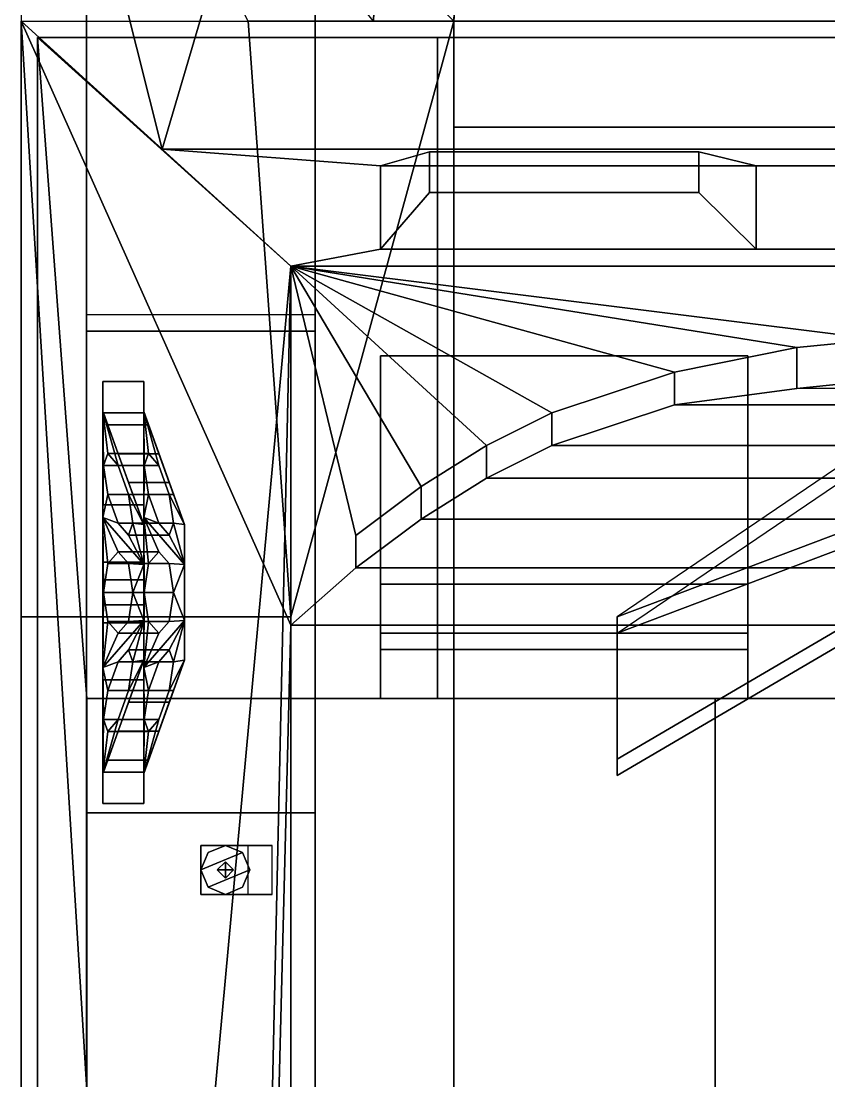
# Model space of a CAD drawing. Header units: millimetres. Extents: x -1.05 to 1.05, y -2.98 to 5.82.
# Drawn here: x -1.05 to -0.061, y -0.358 to 0.94 of the extents above; entities that cross this region are included whole.
import ezdxf

# ---------------------------------------------------------------- set-up
doc = ezdxf.new("R2010")
doc.units = ezdxf.units.MM
for name, color, linetype in [('internals', 5, 'Continuous'), ('tracks', 3, 'Continuous'), ('turret', 2, 'Continuous'), ('wheels', 2, 'Continuous')]:
    doc.layers.add(name, color=color, linetype=linetype)

msp = doc.modelspace()

# ---------------------------------------------------------------- linework, layer by layer
for points in [[(-0.55, 2.759, 0.94), (-0.44, 2.91, 0.61), (-0.52, 0.94, 0.61), (-0.6184, 0.94, 0.94)], [(-0.44, 2.91, 0.61), (-0.39, 2.82, 0.48), (-0.52, 0.94, 0.48), (-0.52, 0.94, 0.61)], [(0.39, 2.82, 0.48), (0.52, 0.94, 0.48), (-0.52, 0.94, 0.48), (-0.39, 2.82, 0.48)], [(-1.05, 1.47, 1.01), (-0.55, 2.759, 0.94), (-0.6184, 0.94, 0.94), (-1.05, 1.47, 1.01)], [(-0.33, 2.64, 1.2), (-0.33, 2.64, 1.2), (-1.05, 1.47, 1.01), (-0.8775, 0.7832, 1.45)], [(-0.33, 2.64, 1.2), (-0.8775, 0.7832, 1.45), (0.8775, 0.7832, 1.45), (0.33, 2.64, 1.2)], [(-1.05, 1.47, 1.01), (-1.05, 1.47, 1.01), (-1.05, 0.94, 1.22), (-0.8775, 0.7832, 1.45)], [(-0.772, 0.94, 0.9), (-1.05, 1.47, 0.96), (-1.05, 1.47, 0.96), (-0.52, 0.94, 0.61)], [(-1.05, 0.94, 1.22), (-0.81, -2.97, 1.54), (-0.72, -2.62, 1.66), (-0.72, 0.2, 1.66)], [(-1.05, 0.94, 1.22), (-1.05, 0.94, 1.22), (-1.05, -2.76, 1.22), (-0.81, -2.97, 1.54)], [(-1.05, 0.94, 1.22), (-1.05, 0.94, 0.9), (-1.05, 0.21, 0.84), (-1.05, 0.21, 1.22)], [(-1.05, 0.21, 0.84), (-1.05, 0.94, 0.9), (-0.772, 0.94, 0.9), (-0.7198, 0.21, 0.84)], [(-1.05, 0.94, 1.22), (-1.05, 0.94, 1.22), (-0.72, 0.2, 1.66), (-0.72, 0.64, 1.66)], [(-0.7198, 0.21, 0.84), (-0.772, 0.94, 0.9), (-0.52, 0.94, 0.61)], [(-0.52, -2.36, 0.61), (-0.7198, -2.3, 0.84), (-0.7198, 0.21, 0.84), (-0.52, 0.94, 0.61)], [(-0.52, 0.94, 0.61), (-0.52, -2.29, 0.48), (-0.52, -2.36, 0.61), (-0.52, 0.94, 0.61)], [(-0.52, -1.79, 0.28), (-0.52, -1.9016, 0.4516), (-0.52, 0.94, 0.61), (-0.52, 0.94, 0.48)], [(0.52, 0.94, 0.48), (0.52, 0.81, 0.28), (-0.52, 0.81, 0.28), (-0.52, 0.94, 0.48)], [(-0.52, -1.79, 0.28), (-0.52, -1.79, 0.28), (-0.52, 0.94, 0.48), (-0.52, 0.81, 0.28)], [(0.52, 0.81, 0.28), (0.52, -1.79, 0.28), (-0.52, -1.79, 0.28), (-0.52, 0.81, 0.28)], [(0.61, 0.7627, 1.48), (0.8775, 0.7832, 1.45), (-0.8775, 0.7832, 1.45), (-0.61, 0.7627, 1.48)], [(-0.61, 0.7627, 1.48), (-0.8775, 0.7832, 1.45), (-0.72, 0.64, 1.66), (-0.61, 0.6605, 1.63)], [(-0.22, 0.78, 1.55), (-0.15, 0.7627, 1.48), (-0.61, 0.7627, 1.48), (-0.55, 0.78, 1.55)], [(-0.55, 0.78, 1.55), (-0.61, 0.7627, 1.48), (-0.61, 0.6605, 1.63), (-0.55, 0.73, 1.63)], [(-0.22, 0.73, 1.63), (-0.22, 0.78, 1.55), (-0.55, 0.78, 1.55), (-0.55, 0.73, 1.63)], [(-0.15, 0.6605, 1.63), (-0.15, 0.7627, 1.48), (-0.22, 0.78, 1.55), (-0.22, 0.73, 1.63)], [(0.15, 0.7627, 1.48), (-0.15, 0.7627, 1.48), (-0.15, 0.6605, 1.63), (0.15, 0.6605, 1.63)], [(-0.55, 0.73, 1.63), (-0.61, 0.6605, 1.63), (-0.15, 0.6605, 1.63), (-0.22, 0.73, 1.63)], [(-0.61, 0.6605, 1.63), (-0.72, 0.64, 1.66), (0.72, 0.64, 1.66), (0.61, 0.6605, 1.63)], [(-0.72, 0.64, 1.66), (0, 0.55, 1.66), (0, 0.55, 1.66), (0.72, 0.64, 1.66)], [(-0.72, 0.64, 1.66), (-0.1, 0.54, 1.66), (-0.1, 0.54, 1.66), (0, 0.55, 1.66)], [(-0.72, 0.64, 1.66), (-0.25, 0.51, 1.66), (-0.25, 0.51, 1.66), (-0.1, 0.54, 1.66)], [(-0.72, 0.64, 1.66), (-0.4, 0.46, 1.66), (-0.4, 0.46, 1.66), (-0.25, 0.51, 1.66)], [(-0.72, 0.64, 1.66), (-0.48, 0.42, 1.66), (-0.48, 0.42, 1.66), (-0.4, 0.46, 1.66)], [(-0.72, 0.64, 1.66), (-0.56, 0.37, 1.66), (-0.56, 0.37, 1.66), (-0.48, 0.42, 1.66)], [(-0.72, 0.64, 1.66), (-0.64, 0.31, 1.66), (-0.64, 0.31, 1.66), (-0.56, 0.37, 1.66)], [(-0.72, 0.2, 1.66), (-0.64, 0.27, 1.66), (-0.64, 0.31, 1.66), (-0.72, 0.64, 1.66)], [(-0.1, 0.54, 1.71), (-0.1, 0.49, 1.71), (0, 0.5, 1.71), (0, 0.55, 1.71)], [(-0.1, 0.54, 1.66), (-0.1, 0.54, 1.71), (0, 0.55, 1.71), (0, 0.55, 1.66)], [(-0.25, 0.51, 1.71), (-0.25, 0.47, 1.71), (-0.1, 0.49, 1.71), (-0.1, 0.54, 1.71)], [(-0.25, 0.51, 1.66), (-0.25, 0.51, 1.71), (-0.1, 0.54, 1.71), (-0.1, 0.54, 1.66)], [(-0.4, 0.46, 1.71), (-0.4, 0.42, 1.71), (-0.25, 0.47, 1.71), (-0.25, 0.51, 1.71)], [(-0.4, 0.46, 1.66), (-0.4, 0.46, 1.71), (-0.25, 0.51, 1.71), (-0.25, 0.51, 1.66)], [(0, 0.5, 1.66), (0, 0.5, 1.71), (-0.1, 0.49, 1.71), (-0.1, 0.49, 1.66)], [(-0.1, 0.49, 1.66), (-0.1, 0.49, 1.71), (-0.25, 0.47, 1.71), (-0.25, 0.47, 1.66)], [(-0.25, 0.47, 1.66), (0.25, 0.47, 1.66), (0.1, 0.49, 1.66), (-0.1, 0.49, 1.66)], [(-0.25, 0.47, 1.66), (-0.25, 0.47, 1.71), (-0.4, 0.42, 1.71), (-0.4, 0.42, 1.66)], [(-0.4, 0.42, 1.66), (0.4, 0.42, 1.66), (0.25, 0.47, 1.66), (-0.25, 0.47, 1.66)], [(-0.48, 0.42, 1.71), (-0.48, 0.38, 1.71), (-0.4, 0.42, 1.71), (-0.4, 0.46, 1.71)], [(-0.48, 0.42, 1.66), (-0.48, 0.42, 1.71), (-0.4, 0.46, 1.71), (-0.4, 0.46, 1.66)], [(-0.56, 0.37, 1.71), (-0.56, 0.33, 1.71), (-0.48, 0.38, 1.71), (-0.48, 0.42, 1.71)], [(-0.56, 0.37, 1.66), (-0.56, 0.37, 1.71), (-0.48, 0.42, 1.71), (-0.48, 0.42, 1.66)], [(-0.4, 0.42, 1.66), (-0.4, 0.42, 1.71), (-0.48, 0.38, 1.71), (-0.48, 0.38, 1.66)], [(-0.48, 0.38, 1.66), (0.48, 0.38, 1.66), (0.4, 0.42, 1.66), (-0.4, 0.42, 1.66)], [(-0.48, 0.38, 1.66), (-0.48, 0.38, 1.71), (-0.56, 0.33, 1.71), (-0.56, 0.33, 1.66)], [(-0.56, 0.33, 1.66), (0.56, 0.33, 1.66), (0.48, 0.38, 1.66), (-0.48, 0.38, 1.66)], [(-0.64, 0.31, 1.71), (-0.64, 0.27, 1.71), (-0.56, 0.33, 1.71), (-0.56, 0.37, 1.71)], [(-0.64, 0.31, 1.66), (-0.64, 0.31, 1.71), (-0.56, 0.37, 1.71), (-0.56, 0.37, 1.66)], [(-0.56, 0.33, 1.66), (-0.56, 0.33, 1.71), (-0.64, 0.27, 1.71), (-0.64, 0.27, 1.66)], [(-0.64, 0.27, 1.66), (0.64, 0.27, 1.66), (0.56, 0.33, 1.66), (-0.56, 0.33, 1.66)], [(-0.64, 0.27, 1.66), (-0.64, 0.27, 1.71), (-0.64, 0.31, 1.71), (-0.64, 0.31, 1.66)], [(-0.72, 0.2, 1.66), (0.72, 0.2, 1.66), (0.64, 0.27, 1.66), (-0.64, 0.27, 1.66)], [(-1.05, 0.21, 1.22), (-1.05, 0.21, 0.84), (-1.05, -2.3, 0.84), (-1.05, -2.3, 1.22)], [(-1.05, -2.3, 0.84), (-1.05, 0.21, 0.84), (-0.7198, 0.21, 0.84), (-0.7198, -2.3, 0.84)], [(-0.83, -0.07, 1.59), (-0.83, -0.13, 1.59), (-0.83, -0.13, 1.63), (-0.83, -0.07, 1.63)], [(-0.7425, -0.07, 1.63), (-0.7725, -0.07, 1.59), (-0.83, -0.07, 1.59), (-0.83, -0.07, 1.63)], [(-0.7725, -0.07, 1.59), (-0.7725, -0.13, 1.59), (-0.83, -0.13, 1.59), (-0.83, -0.07, 1.59)], [(-0.83, -0.07, 1.63), (-0.83, -0.13, 1.63), (-0.7425, -0.13, 1.63), (-0.7425, -0.07, 1.63)], [(-0.83, -0.1, 1.7), (-0.7788, -0.0788, 1.7), (-0.8, -0.07, 1.7), (-0.8212, -0.0788, 1.7)], [(-0.8, -0.07, 1.63), (-0.8212, -0.0788, 1.63), (-0.8212, -0.0788, 1.7), (-0.8, -0.07, 1.7)], [(-0.7788, -0.0788, 1.63), (-0.8, -0.07, 1.63), (-0.8, -0.07, 1.7), (-0.7788, -0.0788, 1.7)], [(-0.8212, -0.0788, 1.63), (-0.83, -0.1, 1.63), (-0.83, -0.1, 1.7), (-0.8212, -0.0788, 1.7)], [(-0.8212, -0.1212, 1.7), (-0.77, -0.1, 1.7), (-0.7788, -0.0788, 1.7), (-0.83, -0.1, 1.7)], [(-0.8, -0.09, 1.7), (-0.81, -0.1, 1.7), (-0.8, -0.1, 2.92)], [(-0.79, -0.1, 1.7), (-0.8, -0.09, 1.7), (-0.8, -0.1, 2.92)], [(-0.77, -0.1, 1.63), (-0.7788, -0.0788, 1.63), (-0.7788, -0.0788, 1.7), (-0.77, -0.1, 1.7)], [(-0.83, -0.1, 1.63), (-0.8212, -0.1212, 1.63), (-0.8212, -0.1212, 1.7), (-0.83, -0.1, 1.7)], [(-0.8, -0.13, 1.7), (-0.7788, -0.1212, 1.7), (-0.77, -0.1, 1.7), (-0.8212, -0.1212, 1.7)], [(-0.81, -0.1, 1.7), (-0.8, -0.11, 1.7), (-0.8, -0.1, 2.92)], [(-0.8, -0.11, 1.7), (-0.79, -0.1, 1.7), (-0.8, -0.1, 2.92)], [(-0.7788, -0.1212, 1.63), (-0.77, -0.1, 1.63), (-0.77, -0.1, 1.7), (-0.7788, -0.1212, 1.7)], [(-0.8212, -0.1212, 1.63), (-0.8, -0.13, 1.63), (-0.8, -0.13, 1.7), (-0.8212, -0.1212, 1.7)], [(-0.8, -0.13, 1.63), (-0.7788, -0.1212, 1.63), (-0.7788, -0.1212, 1.7), (-0.8, -0.13, 1.7)], [(-0.83, -0.13, 1.63), (-0.83, -0.13, 1.59), (-0.7725, -0.13, 1.59), (-0.7425, -0.13, 1.63)]]:
    msp.add_3dface(points)
at = {"layer": 'internals'}
for points in [[(-1.03, 0.92, 1.22), (-0.54, 0.92, 0.65), (0.54, 0.92, 0.65), (1.03, 0.92, 1.22)], [(-0.72, 0.64, 1.64), (-1.03, 0.92, 1.22), (1.03, 0.92, 1.22), (0.72, 0.64, 1.64)], [(-1.03, 0.92, 1.22), (-1.03, -2.74, 1.22), (-0.9698, -2.43, 1.15), (-0.9698, 0.11, 1.15)], [(-0.72, 0.64, 1.64), (-1.03, -2.74, 1.22), (-1.03, -2.74, 1.22), (-1.03, 0.92, 1.22)], [(-0.9698, 0.11, 1.15), (-0.54, 0.11, 0.65), (-0.54, 0.92, 0.65), (-1.03, 0.92, 1.22)], [(-0.54, 0.92, 0.65), (-0.54, 0.11, 0.65), (0.54, 0.11, 0.65), (0.54, 0.92, 0.65)], [(-0.72, 0.64, 1.64), (-0.8, -2.9454, 1.54), (-0.8, -2.9454, 1.54), (-1.03, -2.74, 1.22)], [(-0.72, 0.64, 1.64), (-0.72, 0.2, 1.64), (-0.72, 0.2, 1.64), (-0.8, -2.9454, 1.54)], [(-0.61, 0.53, 0.79), (-0.61, 0.17, 0.79), (-0.61, 0.17, 0.86), (-0.61, 0.53, 0.86)], [(-0.61, 0.53, 0.86), (-0.61, 0.25, 0.86), (-0.16, 0.25, 0.86), (-0.16, 0.53, 0.86)], [(-0.16, 0.53, 0.86), (-0.16, 0.53, 0.79), (-0.61, 0.53, 0.79), (-0.61, 0.53, 0.86)], [(-0.16, 0.17, 0.86), (-0.16, 0.17, 0.79), (-0.16, 0.53, 0.79), (-0.16, 0.53, 0.86)], [(-0.61, 0.25, 0.86), (-0.61, 0.17, 0.86), (-0.61, 0.11, 1.29), (-0.61, 0.19, 1.29)], [(-0.16, 0.19, 1.29), (-0.16, 0.25, 0.86), (-0.61, 0.25, 0.86), (-0.61, 0.19, 1.29)], [(-0.16, 0.11, 1.29), (-0.16, 0.17, 0.86), (-0.16, 0.25, 0.86), (-0.16, 0.19, 1.29)], [(-0.72, 0.2, 1.64), (-0.72, -2.62, 1.64), (-0.72, -2.62, 1.64), (-0.8, -2.9454, 1.54)], [(-0.72, 0.2, 1.66), (-0.72, -2.62, 1.66), (-0.72, -2.62, 1.64), (-0.72, 0.2, 1.64)], [(0.72, 0.2, 1.66), (-0.72, 0.2, 1.66), (-0.72, 0.2, 1.64), (0.72, 0.2, 1.64)], [(-0.61, 0.19, 1.29), (-0.61, 0.11, 1.29), (-0.16, 0.11, 1.29), (-0.16, 0.19, 1.29)], [(-0.61, 0.17, 0.86), (-0.61, 0.17, 0.79), (-0.16, 0.17, 0.79), (-0.16, 0.17, 0.86)], [(-0.61, 0.11, 1.29), (-0.61, 0.17, 0.86), (-0.16, 0.17, 0.86), (-0.16, 0.11, 1.29)], [(-0.9698, 0.11, 1.15), (-0.9698, -2.43, 1.15), (-0.2, -2.43, 1.15), (-0.2, 0.11, 1.15)], [(-0.2, 0.11, 1.15), (-0.2, 0.11, 0.65), (-0.54, 0.11, 0.65), (-0.9698, 0.11, 1.15)], [(-0.2, 0.11, 1.15), (-0.2, -2.43, 1.15), (-0.2, -2.43, 0.7424), (-0.2, 0.11, 0.65)], [(-0.2, 0.11, 0.65), (-0.2, -2.43, 0.7424), (-0.2, -2.37, 0.65), (-0.2, 0.11, 0.65)], [(-0.2, 0.11, 0.65), (-0.2, -2.37, 0.65), (0.2, -2.37, 0.65), (0.2, 0.11, 0.65)]]:
    msp.add_3dface(points, dxfattribs=at)
at = {"layer": 'tracks'}
for points in [[(-0.69, 1.34, 0.16), (-0.69, 0.58, 0.03), (-0.97, 0.58, 0.03), (-0.97, 1.34, 0.16)], [(-0.97, 1.34, 0.16), (-0.97, 0.58, 0.03), (-0.97, 0.56, 0.07), (-0.97, 1.31, 0.2)], [(-0.69, 0.56, 0.07), (-0.69, 0.58, 0.03), (-0.69, 1.34, 0.16), (-0.69, 1.31, 0.2)], [(-0.97, 1.31, 0.2), (-0.97, 0.56, 0.07), (-0.69, 0.56, 0.07), (-0.69, 1.31, 0.2)], [(-0.97, 1.15, 0.8), (-0.97, 0.56, 0.7), (-0.69, 0.56, 0.7), (-0.69, 1.15, 0.8)], [(-0.97, 0.56, 0.65), (-0.97, 0.56, 0.7), (-0.97, 1.15, 0.8), (-0.97, 1.15, 0.75)], [(-0.69, 1.15, 0.75), (-0.69, 0.56, 0.65), (-0.97, 0.56, 0.65), (-0.97, 1.15, 0.75)], [(-0.69, 1.15, 0.8), (-0.69, 0.56, 0.7), (-0.69, 0.56, 0.65), (-0.69, 1.15, 0.75)], [(-0.97, 0.58, 0.03), (-0.97, -1.38, 0.03), (-0.97, -1.38, 0.07), (-0.97, 0.56, 0.07)], [(-0.69, -1.38, 0.07), (-0.69, -1.38, 0.03), (-0.69, 0.58, 0.03), (-0.69, 0.56, 0.07)], [(-0.97, 0.56, 0.07), (-0.97, -1.38, 0.07), (-0.69, -1.38, 0.07), (-0.69, 0.56, 0.07)], [(-0.97, -0.03, 0.63), (-0.97, -0.03, 0.68), (-0.97, 0.56, 0.7), (-0.97, 0.56, 0.65)], [(-0.69, 0.56, 0.65), (-0.69, -0.03, 0.63), (-0.97, -0.03, 0.63), (-0.97, 0.56, 0.65)], [(-0.97, 0.56, 0.7), (-0.97, -0.03, 0.68), (-0.69, -0.03, 0.68), (-0.69, 0.56, 0.7)], [(-0.69, 0.56, 0.7), (-0.69, -0.03, 0.68), (-0.69, -0.03, 0.63), (-0.69, 0.56, 0.65)], [(-0.97, -1.3, 0.63), (-0.97, -1.3, 0.68), (-0.97, -0.03, 0.68), (-0.97, -0.03, 0.63)], [(-0.69, -0.03, 0.63), (-0.69, -1.3, 0.63), (-0.97, -1.3, 0.63), (-0.97, -0.03, 0.63)], [(-0.97, -0.03, 0.68), (-0.97, -1.3, 0.68), (-0.69, -1.3, 0.68), (-0.69, -0.03, 0.68)], [(-0.69, -0.03, 0.68), (-0.69, -1.3, 0.68), (-0.69, -1.3, 0.63), (-0.69, -0.03, 0.63)]]:
    msp.add_3dface(points, dxfattribs=at)
at = {"layer": 'turret'}
for points in [[(-0.04, 0.3161, 1.79), (-0.04, 0.4, 1.66), (-0.04, 0.4, 1.66), (-0.32, 0.21, 1.66)], [(-0.32, 0.19, 1.66), (-0.04, 0.38, 1.66), (-0.04, 0.38, 1.66), (-0.04, 0.2961, 1.79)], [(-0.04, 0.2, 1.97), (-0.04, 0.3161, 1.79), (-0.32, 0.21, 1.66), (-0.32, 0.0358, 1.93)], [(-0.32, 0.0158, 1.93), (-0.32, 0.19, 1.66), (-0.04, 0.2961, 1.79), (-0.04, 0.18, 1.97)], [(-0.32, 0.21, 1.66), (-0.32, 0.19, 1.66), (-0.32, 0.0158, 1.93), (-0.32, 0.0358, 1.93)], [(-0.32, 0.0358, 1.93), (-0.32, 0.0158, 1.93), (-0.04, 0.18, 1.97), (-0.04, 0.2, 1.97)]]:
    msp.add_3dface(points, dxfattribs=at)
at = {"layer": 'wheels'}
for points in [[(-0.9, 0.3472, 0.6187), (-0.9, 0.4987, 0.4672), (-0.95, 0.4987, 0.4672), (-0.95, 0.3472, 0.6187)], [(-0.9, 0.4987, 0.4672), (-0.9, 0.4987, 0.2528), (-0.95, 0.4987, 0.2528), (-0.95, 0.4987, 0.4672)], [(-0.9, 0.4987, 0.2528), (-0.9, 0.3472, 0.1013), (-0.95, 0.3472, 0.1013), (-0.95, 0.4987, 0.2528)], [(-0.95, 0.3472, 0.6187), (-0.95, 0.4987, 0.4672), (-0.95, 0.4617, 0.4518), (-0.95, 0.3318, 0.5817)], [(-0.95, 0.4987, 0.4672), (-0.95, 0.4987, 0.2528), (-0.95, 0.4617, 0.2682), (-0.95, 0.4617, 0.4518)], [(-0.95, 0.4987, 0.2528), (-0.95, 0.3472, 0.1013), (-0.95, 0.3318, 0.1383), (-0.95, 0.4617, 0.2682)], [(-0.9, 0.3318, 0.5817), (-0.9, 0.4617, 0.4518), (-0.9, 0.4987, 0.4672), (-0.9, 0.3472, 0.6187)], [(-0.9, 0.4617, 0.4518), (-0.9, 0.4617, 0.2682), (-0.9, 0.4987, 0.2528), (-0.9, 0.4987, 0.4672)], [(-0.9, 0.4617, 0.2682), (-0.9, 0.3318, 0.1383), (-0.9, 0.3472, 0.1013), (-0.9, 0.4987, 0.2528)], [(-0.9, 0.3231, 0.3944), (-0.9186, 0.3602, 0.4302), (-0.9313, 0.3956, 0.4449), (-0.95, 0.4617, 0.4518)], [(-0.95, 0.4617, 0.4518), (-0.9313, 0.3956, 0.4449), (-0.9441, 0.4102, 0.4802)], [(-0.95, 0.4617, 0.4518), (-0.9494, 0.3956, 0.5156), (-0.95, 0.3318, 0.5817)], [(-0.95, 0.4617, 0.4518), (-0.9441, 0.4102, 0.4802), (-0.9494, 0.3956, 0.5156)], [(-0.9, 0.3231, 0.3256), (-0.9186, 0.3746, 0.3246), (-0.9313, 0.41, 0.31), (-0.95, 0.4617, 0.2682)], [(-0.9186, 0.3746, 0.3954), (-0.9, 0.3231, 0.3944), (-0.95, 0.4617, 0.4518), (-0.9313, 0.41, 0.41)], [(-0.95, 0.4617, 0.2682), (-0.9313, 0.41, 0.31), (-0.9441, 0.4454, 0.3246)], [(-0.9441, 0.4454, 0.3954), (-0.9313, 0.41, 0.41), (-0.95, 0.4617, 0.4518)], [(-0.95, 0.4617, 0.2682), (-0.9494, 0.46, 0.36), (-0.95, 0.4617, 0.4518)], [(-0.9494, 0.46, 0.36), (-0.9441, 0.4454, 0.3954), (-0.95, 0.4617, 0.4518)], [(-0.95, 0.4617, 0.2682), (-0.9441, 0.4454, 0.3246), (-0.9494, 0.46, 0.36)], [(-0.9186, 0.3602, 0.2898), (-0.9, 0.3231, 0.3256), (-0.95, 0.4617, 0.2682), (-0.9313, 0.3956, 0.2751)], [(-0.9441, 0.4102, 0.2398), (-0.9313, 0.3956, 0.2751), (-0.95, 0.4617, 0.2682)], [(-0.95, 0.3318, 0.1383), (-0.9494, 0.3956, 0.2044), (-0.95, 0.4617, 0.2682)], [(-0.9494, 0.3956, 0.2044), (-0.9441, 0.4102, 0.2398), (-0.95, 0.4617, 0.2682)], [(-0.8994, 0.46, 0.36), (-0.8941, 0.4454, 0.3954), (-0.9441, 0.4454, 0.3954), (-0.9494, 0.46, 0.36)], [(-0.8941, 0.4454, 0.3246), (-0.8994, 0.46, 0.36), (-0.9494, 0.46, 0.36), (-0.9441, 0.4454, 0.3246)], [(-0.8686, 0.3602, 0.4302), (-0.85, 0.3231, 0.3944), (-0.9, 0.4617, 0.4518), (-0.8813, 0.3956, 0.4449)], [(-0.8941, 0.4102, 0.4802), (-0.8813, 0.3956, 0.4449), (-0.9, 0.4617, 0.4518), (-0.8941, 0.4102, 0.4802)], [(-0.9, 0.3318, 0.5817), (-0.8994, 0.3956, 0.5156), (-0.9, 0.4617, 0.4518), (-0.9, 0.3318, 0.5817)], [(-0.8994, 0.3956, 0.5156), (-0.8941, 0.4102, 0.4802), (-0.9, 0.4617, 0.4518), (-0.8994, 0.3956, 0.5156)], [(-0.8686, 0.3746, 0.3246), (-0.85, 0.3231, 0.3256), (-0.9, 0.4617, 0.2682), (-0.8813, 0.41, 0.31)], [(-0.85, 0.3231, 0.3944), (-0.8686, 0.3746, 0.3954), (-0.8813, 0.41, 0.41), (-0.9, 0.4617, 0.4518)], [(-0.8941, 0.4454, 0.3246), (-0.8813, 0.41, 0.31), (-0.9, 0.4617, 0.2682), (-0.8941, 0.4454, 0.3246)], [(-0.9, 0.4617, 0.4518), (-0.8813, 0.41, 0.41), (-0.8941, 0.4454, 0.3954), (-0.9, 0.4617, 0.4518)], [(-0.9, 0.4617, 0.4518), (-0.8994, 0.46, 0.36), (-0.9, 0.4617, 0.2682), (-0.9, 0.4617, 0.4518)], [(-0.9, 0.4617, 0.4518), (-0.8941, 0.4454, 0.3954), (-0.8994, 0.46, 0.36), (-0.9, 0.4617, 0.4518)], [(-0.8994, 0.46, 0.36), (-0.8941, 0.4454, 0.3246), (-0.9, 0.4617, 0.2682), (-0.8994, 0.46, 0.36)], [(-0.85, 0.3231, 0.3256), (-0.8686, 0.3602, 0.2898), (-0.8813, 0.3956, 0.2751), (-0.9, 0.4617, 0.2682)], [(-0.9, 0.4617, 0.2682), (-0.8813, 0.3956, 0.2751), (-0.8941, 0.4102, 0.2398), (-0.9, 0.4617, 0.2682)], [(-0.9, 0.4617, 0.2682), (-0.8994, 0.3956, 0.2044), (-0.9, 0.3318, 0.1383), (-0.9, 0.4617, 0.2682)], [(-0.9, 0.4617, 0.2682), (-0.8941, 0.4102, 0.2398), (-0.8994, 0.3956, 0.2044), (-0.9, 0.4617, 0.2682)], [(-0.8941, 0.4454, 0.3954), (-0.8813, 0.41, 0.41), (-0.9313, 0.41, 0.41), (-0.9441, 0.4454, 0.3954)], [(-0.8813, 0.41, 0.31), (-0.8941, 0.4454, 0.3246), (-0.9441, 0.4454, 0.3246), (-0.9313, 0.41, 0.31)], [(-0.8941, 0.4102, 0.4802), (-0.8994, 0.3956, 0.5156), (-0.9494, 0.3956, 0.5156), (-0.9441, 0.4102, 0.4802)], [(-0.8994, 0.3956, 0.2044), (-0.8941, 0.4102, 0.2398), (-0.9441, 0.4102, 0.2398), (-0.9494, 0.3956, 0.2044)], [(-0.8813, 0.3956, 0.4449), (-0.8941, 0.4102, 0.4802), (-0.9441, 0.4102, 0.4802), (-0.9313, 0.3956, 0.4449)], [(-0.8941, 0.4102, 0.2398), (-0.8813, 0.3956, 0.2751), (-0.9313, 0.3956, 0.2751), (-0.9441, 0.4102, 0.2398)], [(-0.8686, 0.3746, 0.3246), (-0.8813, 0.41, 0.31), (-0.9313, 0.41, 0.31), (-0.9186, 0.3746, 0.3246)], [(-0.8813, 0.41, 0.41), (-0.8686, 0.3746, 0.3954), (-0.9186, 0.3746, 0.3954), (-0.9313, 0.41, 0.41)], [(-0.9494, 0.3956, 0.5156), (-0.9441, 0.3602, 0.5302), (-0.95, 0.3318, 0.5817)], [(-0.95, 0.3318, 0.1383), (-0.9441, 0.3602, 0.1898), (-0.9494, 0.3956, 0.2044)], [(-0.8994, 0.3956, 0.5156), (-0.8941, 0.3602, 0.5302), (-0.9441, 0.3602, 0.5302), (-0.9494, 0.3956, 0.5156)], [(-0.8941, 0.3602, 0.1898), (-0.8994, 0.3956, 0.2044), (-0.9494, 0.3956, 0.2044), (-0.9441, 0.3602, 0.1898)], [(-0.8686, 0.3602, 0.4302), (-0.8813, 0.3956, 0.4449), (-0.9313, 0.3956, 0.4449), (-0.9186, 0.3602, 0.4302)], [(-0.8813, 0.3956, 0.2751), (-0.8686, 0.3602, 0.2898), (-0.9186, 0.3602, 0.2898), (-0.9313, 0.3956, 0.2751)], [(-0.9, 0.3318, 0.5817), (-0.8941, 0.3602, 0.5302), (-0.8994, 0.3956, 0.5156), (-0.9, 0.3318, 0.5817)], [(-0.8994, 0.3956, 0.2044), (-0.8941, 0.3602, 0.1898), (-0.9, 0.3318, 0.1383), (-0.8994, 0.3956, 0.2044)], [(-0.9133, 0.36, 0.36), (-0.9, 0.3231, 0.3944), (-0.9186, 0.3746, 0.3954)], [(-0.9, 0.3231, 0.3256), (-0.9, 0.3231, 0.3944), (-0.9133, 0.36, 0.36), (-0.9186, 0.3746, 0.3246)], [(-0.8633, 0.36, 0.36), (-0.8686, 0.3746, 0.3246), (-0.9186, 0.3746, 0.3246), (-0.9133, 0.36, 0.36)], [(-0.8686, 0.3746, 0.3954), (-0.8633, 0.36, 0.36), (-0.9133, 0.36, 0.36), (-0.9186, 0.3746, 0.3954)], [(-0.8633, 0.36, 0.36), (-0.85, 0.3231, 0.3256), (-0.8686, 0.3746, 0.3246)], [(-0.8686, 0.3746, 0.3954), (-0.85, 0.3231, 0.3944), (-0.8633, 0.36, 0.36)], [(-0.9441, 0.3602, 0.5302), (-0.9313, 0.3249, 0.5156), (-0.95, 0.3318, 0.5817)], [(-0.95, 0.3318, 0.1383), (-0.9313, 0.3249, 0.2044), (-0.9441, 0.3602, 0.1898)], [(-0.8941, 0.3602, 0.5302), (-0.8813, 0.3249, 0.5156), (-0.9313, 0.3249, 0.5156), (-0.9441, 0.3602, 0.5302)], [(-0.8813, 0.3249, 0.2044), (-0.8941, 0.3602, 0.1898), (-0.9441, 0.3602, 0.1898), (-0.9313, 0.3249, 0.2044)], [(-0.9, 0.3231, 0.3944), (-0.9, 0.2744, 0.4431), (-0.9133, 0.3249, 0.4449), (-0.9186, 0.3602, 0.4302)], [(-0.8633, 0.3249, 0.4449), (-0.8686, 0.3602, 0.4302), (-0.9186, 0.3602, 0.4302), (-0.9133, 0.3249, 0.4449)], [(-0.9133, 0.3249, 0.2751), (-0.9, 0.3231, 0.3256), (-0.9186, 0.3602, 0.2898)], [(-0.8686, 0.3602, 0.2898), (-0.8633, 0.3249, 0.2751), (-0.9133, 0.3249, 0.2751), (-0.9186, 0.3602, 0.2898)], [(-0.9, 0.3318, 0.5817), (-0.8813, 0.3249, 0.5156), (-0.8941, 0.3602, 0.5302), (-0.9, 0.3318, 0.5817)], [(-0.8941, 0.3602, 0.1898), (-0.8813, 0.3249, 0.2044), (-0.9, 0.3318, 0.1383), (-0.8941, 0.3602, 0.1898)], [(-0.8633, 0.3249, 0.4449), (-0.85, 0.3231, 0.3944), (-0.8686, 0.3602, 0.4302)], [(-0.8686, 0.3602, 0.2898), (-0.85, 0.3231, 0.3256), (-0.8633, 0.3249, 0.2751)], [(-0.85, 0.3231, 0.3944), (-0.85, 0.3231, 0.3256), (-0.8633, 0.36, 0.36)], [(-0.9, 0.1328, 0.6187), (-0.9, 0.3472, 0.6187), (-0.95, 0.3472, 0.6187), (-0.95, 0.1328, 0.6187)], [(-0.9, 0.3472, 0.1013), (-0.9, 0.1328, 0.1013), (-0.95, 0.1328, 0.1013), (-0.95, 0.3472, 0.1013)], [(-0.95, 0.1328, 0.6187), (-0.95, 0.3472, 0.6187), (-0.95, 0.3318, 0.5817), (-0.95, 0.1482, 0.5817)], [(-0.95, 0.3472, 0.1013), (-0.95, 0.1328, 0.1013), (-0.95, 0.1482, 0.1383), (-0.95, 0.3318, 0.1383)], [(-0.9, 0.1482, 0.5817), (-0.9, 0.3318, 0.5817), (-0.9, 0.3472, 0.6187), (-0.9, 0.1328, 0.6187)], [(-0.9, 0.3318, 0.1383), (-0.9, 0.1482, 0.1383), (-0.9, 0.1328, 0.1013), (-0.9, 0.3472, 0.1013)], [(-0.95, 0.3318, 0.5817), (-0.9494, 0.24, 0.58), (-0.95, 0.1482, 0.5817)], [(-0.95, 0.3318, 0.5817), (-0.9441, 0.2754, 0.5654), (-0.9494, 0.24, 0.58)], [(-0.95, 0.3318, 0.5817), (-0.9313, 0.29, 0.53), (-0.9441, 0.2754, 0.5654)], [(-0.9, 0.2744, 0.4431), (-0.9186, 0.2754, 0.4946), (-0.9313, 0.29, 0.53), (-0.95, 0.3318, 0.5817)], [(-0.9186, 0.3102, 0.4802), (-0.9, 0.2744, 0.4431), (-0.95, 0.3318, 0.5817), (-0.9313, 0.3249, 0.5156)], [(-0.9, 0.2744, 0.2769), (-0.9186, 0.3102, 0.2398), (-0.9313, 0.3249, 0.2044), (-0.95, 0.3318, 0.1383)], [(-0.9186, 0.2754, 0.2254), (-0.9, 0.2744, 0.2769), (-0.95, 0.3318, 0.1383), (-0.9313, 0.29, 0.19)], [(-0.9441, 0.2754, 0.1546), (-0.9313, 0.29, 0.19), (-0.95, 0.3318, 0.1383)], [(-0.95, 0.1482, 0.1383), (-0.9494, 0.24, 0.14), (-0.95, 0.3318, 0.1383)], [(-0.9494, 0.24, 0.14), (-0.9441, 0.2754, 0.1546), (-0.95, 0.3318, 0.1383)], [(-0.8813, 0.3249, 0.5156), (-0.8686, 0.3102, 0.4802), (-0.9186, 0.3102, 0.4802), (-0.9313, 0.3249, 0.5156)], [(-0.8686, 0.3102, 0.2398), (-0.8813, 0.3249, 0.2044), (-0.9313, 0.3249, 0.2044), (-0.9186, 0.3102, 0.2398)], [(-0.9133, 0.3249, 0.4449), (-0.9, 0.2744, 0.4431), (-0.9186, 0.3102, 0.4802)], [(-0.8686, 0.3102, 0.4802), (-0.8633, 0.3249, 0.4449), (-0.9133, 0.3249, 0.4449), (-0.9186, 0.3102, 0.4802)], [(-0.9, 0.2744, 0.2769), (-0.9, 0.3231, 0.3256), (-0.9133, 0.3249, 0.2751), (-0.9186, 0.3102, 0.2398)], [(-0.8633, 0.3249, 0.2751), (-0.8686, 0.3102, 0.2398), (-0.9186, 0.3102, 0.2398), (-0.9133, 0.3249, 0.2751)], [(-0.9, 0.1482, 0.5817), (-0.8994, 0.24, 0.58), (-0.9, 0.3318, 0.5817), (-0.9, 0.1482, 0.5817)], [(-0.8686, 0.2754, 0.4946), (-0.85, 0.2744, 0.4431), (-0.9, 0.3318, 0.5817), (-0.8813, 0.29, 0.53)], [(-0.8994, 0.24, 0.58), (-0.8941, 0.2754, 0.5654), (-0.9, 0.3318, 0.5817), (-0.8994, 0.24, 0.58)], [(-0.8941, 0.2754, 0.5654), (-0.8813, 0.29, 0.53), (-0.9, 0.3318, 0.5817), (-0.8941, 0.2754, 0.5654)], [(-0.85, 0.2744, 0.4431), (-0.8686, 0.3102, 0.4802), (-0.8813, 0.3249, 0.5156), (-0.9, 0.3318, 0.5817)], [(-0.8686, 0.3102, 0.2398), (-0.85, 0.2744, 0.2769), (-0.9, 0.3318, 0.1383), (-0.8813, 0.3249, 0.2044)], [(-0.85, 0.2744, 0.2769), (-0.8686, 0.2754, 0.2254), (-0.8813, 0.29, 0.19), (-0.9, 0.3318, 0.1383)], [(-0.9, 0.3318, 0.1383), (-0.8813, 0.29, 0.19), (-0.8941, 0.2754, 0.1546), (-0.9, 0.3318, 0.1383)], [(-0.9, 0.3318, 0.1383), (-0.8994, 0.24, 0.14), (-0.9, 0.1482, 0.1383), (-0.9, 0.3318, 0.1383)], [(-0.9, 0.3318, 0.1383), (-0.8941, 0.2754, 0.1546), (-0.8994, 0.24, 0.14), (-0.9, 0.3318, 0.1383)], [(-0.8686, 0.3102, 0.4802), (-0.85, 0.2744, 0.4431), (-0.8633, 0.3249, 0.4449)], [(-0.8633, 0.3249, 0.2751), (-0.85, 0.2744, 0.2769), (-0.8686, 0.3102, 0.2398)], [(-0.85, 0.2744, 0.4431), (-0.85, 0.3231, 0.3944), (-0.8633, 0.3249, 0.4449)], [(-0.85, 0.3231, 0.3256), (-0.85, 0.2744, 0.2769), (-0.8633, 0.3249, 0.2751)], [(-0.9, 0.2744, 0.4431), (-0.9, 0.3231, 0.3944), (-0.9, 0.277, 0.3753), (-0.9, 0.2553, 0.397)], [(-0.9, 0.3231, 0.3944), (-0.9, 0.3231, 0.3256), (-0.9, 0.277, 0.3447), (-0.9, 0.277, 0.3753)], [(-0.9, 0.3231, 0.3256), (-0.9, 0.2744, 0.2769), (-0.9, 0.2553, 0.323), (-0.9, 0.277, 0.3447)], [(-0.8813, 0.29, 0.53), (-0.8941, 0.2754, 0.5654), (-0.9441, 0.2754, 0.5654), (-0.9313, 0.29, 0.53)], [(-0.8941, 0.2754, 0.1546), (-0.8813, 0.29, 0.19), (-0.9313, 0.29, 0.19), (-0.9441, 0.2754, 0.1546)], [(-0.8686, 0.2754, 0.4946), (-0.8813, 0.29, 0.53), (-0.9313, 0.29, 0.53), (-0.9186, 0.2754, 0.4946)], [(-0.8813, 0.29, 0.19), (-0.8686, 0.2754, 0.2254), (-0.9186, 0.2754, 0.2254), (-0.9313, 0.29, 0.19)], [(-0.9, 0.2553, 0.397), (-0.9, 0.277, 0.3753), (-0.95, 0.277, 0.3753), (-0.95, 0.2553, 0.397)], [(-0.9, 0.277, 0.3753), (-0.9, 0.277, 0.3447), (-0.95, 0.277, 0.3447), (-0.95, 0.277, 0.3753)], [(-0.9, 0.277, 0.3447), (-0.9, 0.2553, 0.323), (-0.95, 0.2553, 0.323), (-0.95, 0.277, 0.3447)], [(-0.95, 0.2553, 0.323), (-0.95, 0.203, 0.3753), (-0.95, 0.2247, 0.397), (-0.95, 0.277, 0.3447)], [(-0.95, 0.277, 0.3447), (-0.95, 0.2247, 0.397), (-0.95, 0.2553, 0.397), (-0.95, 0.277, 0.3753)], [(-0.8941, 0.2754, 0.5654), (-0.8994, 0.24, 0.58), (-0.9494, 0.24, 0.58), (-0.9441, 0.2754, 0.5654)], [(-0.8994, 0.24, 0.14), (-0.8941, 0.2754, 0.1546), (-0.9441, 0.2754, 0.1546), (-0.9494, 0.24, 0.14)], [(-0.9, 0.2744, 0.4431), (-0.9, 0.2056, 0.4431), (-0.9133, 0.24, 0.48), (-0.9186, 0.2754, 0.4946)], [(-0.8633, 0.24, 0.48), (-0.8686, 0.2754, 0.4946), (-0.9186, 0.2754, 0.4946), (-0.9133, 0.24, 0.48)], [(-0.9133, 0.24, 0.24), (-0.9, 0.2744, 0.2769), (-0.9186, 0.2754, 0.2254)], [(-0.8686, 0.2754, 0.2254), (-0.8633, 0.24, 0.24), (-0.9133, 0.24, 0.24), (-0.9186, 0.2754, 0.2254)], [(-0.9, 0.2056, 0.2769), (-0.9, 0.2744, 0.2769), (-0.9133, 0.24, 0.24), (-0.9186, 0.2046, 0.2254)], [(-0.9, 0.2056, 0.4431), (-0.9, 0.2744, 0.4431), (-0.9, 0.2553, 0.397), (-0.9, 0.2247, 0.397)], [(-0.9, 0.2744, 0.2769), (-0.9, 0.2056, 0.2769), (-0.9, 0.2247, 0.323), (-0.9, 0.2553, 0.323)], [(-0.8633, 0.24, 0.48), (-0.85, 0.2744, 0.4431), (-0.8686, 0.2754, 0.4946)], [(-0.8686, 0.2754, 0.2254), (-0.85, 0.2744, 0.2769), (-0.8633, 0.24, 0.24)], [(-0.85, 0.2056, 0.4431), (-0.85, 0.2744, 0.4431), (-0.8633, 0.24, 0.48)], [(-0.85, 0.2744, 0.2769), (-0.85, 0.2056, 0.2769), (-0.8633, 0.24, 0.24)], [(-0.9, 0.2247, 0.397), (-0.9, 0.2553, 0.397), (-0.95, 0.2553, 0.397), (-0.95, 0.2247, 0.397)], [(-0.9, 0.2553, 0.323), (-0.9, 0.2247, 0.323), (-0.95, 0.2247, 0.323), (-0.95, 0.2553, 0.323)], [(-0.95, 0.2247, 0.323), (-0.95, 0.203, 0.3447), (-0.95, 0.203, 0.3753), (-0.95, 0.2553, 0.323)], [(-0.9494, 0.24, 0.58), (-0.9441, 0.2046, 0.5654), (-0.95, 0.1482, 0.5817)], [(-0.95, 0.1482, 0.1383), (-0.9441, 0.2046, 0.1546), (-0.9494, 0.24, 0.14)], [(-0.8994, 0.24, 0.58), (-0.8941, 0.2046, 0.5654), (-0.9441, 0.2046, 0.5654), (-0.9494, 0.24, 0.58)], [(-0.8941, 0.2046, 0.1546), (-0.8994, 0.24, 0.14), (-0.9494, 0.24, 0.14), (-0.9441, 0.2046, 0.1546)], [(-0.8686, 0.2046, 0.4946), (-0.8633, 0.24, 0.48), (-0.9133, 0.24, 0.48), (-0.9186, 0.2046, 0.4946)], [(-0.9133, 0.24, 0.48), (-0.9, 0.2056, 0.4431), (-0.9186, 0.2046, 0.4946)], [(-0.8633, 0.24, 0.24), (-0.8686, 0.2046, 0.2254), (-0.9186, 0.2046, 0.2254), (-0.9133, 0.24, 0.24)], [(-0.9, 0.1482, 0.5817), (-0.8941, 0.2046, 0.5654), (-0.8994, 0.24, 0.58), (-0.9, 0.1482, 0.5817)], [(-0.8994, 0.24, 0.14), (-0.8941, 0.2046, 0.1546), (-0.9, 0.1482, 0.1383), (-0.8994, 0.24, 0.14)], [(-0.8686, 0.2046, 0.4946), (-0.85, 0.2056, 0.4431), (-0.8633, 0.24, 0.48)], [(-0.8633, 0.24, 0.24), (-0.85, 0.2056, 0.2769), (-0.8686, 0.2046, 0.2254)], [(-0.9, 0.203, 0.3753), (-0.9, 0.2247, 0.397), (-0.95, 0.2247, 0.397), (-0.95, 0.203, 0.3753)], [(-0.9, 0.2247, 0.323), (-0.9, 0.203, 0.3447), (-0.95, 0.203, 0.3447), (-0.95, 0.2247, 0.323)], [(-0.9, 0.2056, 0.2769), (-0.9, 0.1569, 0.3256), (-0.9, 0.203, 0.3447), (-0.9, 0.2247, 0.323)], [(-0.9, 0.1569, 0.3944), (-0.9, 0.2056, 0.4431), (-0.9, 0.2247, 0.397), (-0.9, 0.203, 0.3753)], [(-0.9186, 0.2046, 0.4946), (-0.9, 0.2056, 0.4431), (-0.95, 0.1482, 0.5817), (-0.9313, 0.19, 0.53)], [(-0.9, 0.2056, 0.2769), (-0.9186, 0.2046, 0.2254), (-0.9313, 0.19, 0.19), (-0.95, 0.1482, 0.1383)], [(-0.9186, 0.1698, 0.2398), (-0.9, 0.2056, 0.2769), (-0.95, 0.1482, 0.1383), (-0.9313, 0.1551, 0.2044)], [(-0.9, 0.2056, 0.4431), (-0.9186, 0.1698, 0.4802), (-0.9313, 0.1551, 0.5156), (-0.95, 0.1482, 0.5817)], [(-0.9441, 0.2046, 0.5654), (-0.9313, 0.19, 0.53), (-0.95, 0.1482, 0.5817)], [(-0.95, 0.1482, 0.1383), (-0.9313, 0.19, 0.19), (-0.9441, 0.2046, 0.1546)], [(-0.9, 0.203, 0.3447), (-0.9, 0.203, 0.3753), (-0.95, 0.203, 0.3753), (-0.95, 0.203, 0.3447)], [(-0.8941, 0.2046, 0.5654), (-0.8813, 0.19, 0.53), (-0.9313, 0.19, 0.53), (-0.9441, 0.2046, 0.5654)], [(-0.8813, 0.19, 0.19), (-0.8941, 0.2046, 0.1546), (-0.9441, 0.2046, 0.1546), (-0.9313, 0.19, 0.19)], [(-0.8813, 0.19, 0.53), (-0.8686, 0.2046, 0.4946), (-0.9186, 0.2046, 0.4946), (-0.9313, 0.19, 0.53)], [(-0.8686, 0.2046, 0.2254), (-0.8813, 0.19, 0.19), (-0.9313, 0.19, 0.19), (-0.9186, 0.2046, 0.2254)], [(-0.9133, 0.1551, 0.2751), (-0.9, 0.2056, 0.2769), (-0.9186, 0.1698, 0.2398)], [(-0.9, 0.1569, 0.3256), (-0.9, 0.2056, 0.2769), (-0.9133, 0.1551, 0.2751), (-0.9186, 0.1198, 0.2898)], [(-0.9, 0.2056, 0.4431), (-0.9, 0.1569, 0.3944), (-0.9133, 0.1551, 0.4449), (-0.9186, 0.1698, 0.4802)], [(-0.85, 0.2056, 0.4431), (-0.8686, 0.2046, 0.4946), (-0.8813, 0.19, 0.53), (-0.9, 0.1482, 0.5817)], [(-0.8686, 0.2046, 0.2254), (-0.85, 0.2056, 0.2769), (-0.9, 0.1482, 0.1383), (-0.8813, 0.19, 0.19)], [(-0.85, 0.2056, 0.2769), (-0.8686, 0.1698, 0.2398), (-0.8813, 0.1551, 0.2044), (-0.9, 0.1482, 0.1383)], [(-0.8686, 0.1698, 0.4802), (-0.85, 0.2056, 0.4431), (-0.9, 0.1482, 0.5817), (-0.8813, 0.1551, 0.5156)], [(-0.9, 0.1482, 0.5817), (-0.8813, 0.19, 0.53), (-0.8941, 0.2046, 0.5654), (-0.9, 0.1482, 0.5817)], [(-0.8941, 0.2046, 0.1546), (-0.8813, 0.19, 0.19), (-0.9, 0.1482, 0.1383), (-0.8941, 0.2046, 0.1546)], [(-0.9, 0.1569, 0.3256), (-0.9, 0.1569, 0.3944), (-0.9, 0.203, 0.3753), (-0.9, 0.203, 0.3447)], [(-0.8686, 0.1698, 0.2398), (-0.85, 0.2056, 0.2769), (-0.8633, 0.1551, 0.2751)], [(-0.8633, 0.1551, 0.4449), (-0.85, 0.2056, 0.4431), (-0.8686, 0.1698, 0.4802)], [(-0.85, 0.2056, 0.2769), (-0.85, 0.1569, 0.3256), (-0.8633, 0.1551, 0.2751)], [(-0.85, 0.1569, 0.3944), (-0.85, 0.2056, 0.4431), (-0.8633, 0.1551, 0.4449)], [(-0.8813, 0.1551, 0.2044), (-0.8686, 0.1698, 0.2398), (-0.9186, 0.1698, 0.2398), (-0.9313, 0.1551, 0.2044)], [(-0.8686, 0.1698, 0.4802), (-0.8813, 0.1551, 0.5156), (-0.9313, 0.1551, 0.5156), (-0.9186, 0.1698, 0.4802)], [(-0.8686, 0.1698, 0.2398), (-0.8633, 0.1551, 0.2751), (-0.9133, 0.1551, 0.2751), (-0.9186, 0.1698, 0.2398)], [(-0.8633, 0.1551, 0.4449), (-0.8686, 0.1698, 0.4802), (-0.9186, 0.1698, 0.4802), (-0.9133, 0.1551, 0.4449)], [(-0.9, 0.1569, 0.3256), (-0.9186, 0.1198, 0.2898), (-0.9313, 0.0844, 0.2751), (-0.95, 0.0183, 0.2682)], [(-0.9, 0.1569, 0.3944), (-0.9186, 0.1054, 0.3954), (-0.9313, 0.07, 0.41), (-0.95, 0.0183, 0.4518)], [(-0.9186, 0.1054, 0.3246), (-0.9, 0.1569, 0.3256), (-0.95, 0.0183, 0.2682), (-0.9313, 0.07, 0.31)], [(-0.9186, 0.1198, 0.4302), (-0.9, 0.1569, 0.3944), (-0.95, 0.0183, 0.4518), (-0.9313, 0.0844, 0.4449)], [(-0.9133, 0.12, 0.36), (-0.9, 0.1569, 0.3256), (-0.9186, 0.1054, 0.3246)], [(-0.9, 0.1569, 0.3944), (-0.9, 0.1569, 0.3256), (-0.9133, 0.12, 0.36), (-0.9186, 0.1054, 0.3954)], [(-0.9133, 0.1551, 0.4449), (-0.9, 0.1569, 0.3944), (-0.9186, 0.1198, 0.4302)], [(-0.8686, 0.1198, 0.2898), (-0.85, 0.1569, 0.3256), (-0.9, 0.0183, 0.2682), (-0.8813, 0.0844, 0.2751)], [(-0.8686, 0.1054, 0.3954), (-0.85, 0.1569, 0.3944), (-0.9, 0.0183, 0.4518), (-0.8813, 0.07, 0.41)], [(-0.85, 0.1569, 0.3256), (-0.8686, 0.1054, 0.3246), (-0.8813, 0.07, 0.31), (-0.9, 0.0183, 0.2682)], [(-0.85, 0.1569, 0.3944), (-0.8686, 0.1198, 0.4302), (-0.8813, 0.0844, 0.4449), (-0.9, 0.0183, 0.4518)], [(-0.8633, 0.1551, 0.2751), (-0.85, 0.1569, 0.3256), (-0.8686, 0.1198, 0.2898)], [(-0.8633, 0.12, 0.36), (-0.85, 0.1569, 0.3944), (-0.8686, 0.1054, 0.3954)], [(-0.8686, 0.1054, 0.3246), (-0.85, 0.1569, 0.3256), (-0.8633, 0.12, 0.36)], [(-0.8686, 0.1198, 0.4302), (-0.85, 0.1569, 0.3944), (-0.8633, 0.1551, 0.4449)], [(-0.85, 0.1569, 0.3256), (-0.85, 0.1569, 0.3944), (-0.8633, 0.12, 0.36)], [(-0.9441, 0.1198, 0.1898), (-0.9313, 0.1551, 0.2044), (-0.95, 0.1482, 0.1383)], [(-0.95, 0.1482, 0.5817), (-0.9313, 0.1551, 0.5156), (-0.9441, 0.1198, 0.5302)], [(-0.95, 0.0183, 0.2682), (-0.9494, 0.0844, 0.2044), (-0.95, 0.1482, 0.1383)], [(-0.9494, 0.0844, 0.2044), (-0.9441, 0.1198, 0.1898), (-0.95, 0.1482, 0.1383)], [(-0.95, 0.1328, 0.1013), (-0.95, -0.0187, 0.2528), (-0.95, 0.0183, 0.2682), (-0.95, 0.1482, 0.1383)], [(-0.95, 0.1482, 0.5817), (-0.9494, 0.0844, 0.5156), (-0.95, 0.0183, 0.4518)], [(-0.95, -0.0187, 0.4672), (-0.95, 0.1328, 0.6187), (-0.95, 0.1482, 0.5817), (-0.95, 0.0183, 0.4518)], [(-0.95, 0.1482, 0.5817), (-0.9441, 0.1198, 0.5302), (-0.9494, 0.0844, 0.5156)], [(-0.8941, 0.1198, 0.1898), (-0.8813, 0.1551, 0.2044), (-0.9313, 0.1551, 0.2044), (-0.9441, 0.1198, 0.1898)], [(-0.8813, 0.1551, 0.5156), (-0.8941, 0.1198, 0.5302), (-0.9441, 0.1198, 0.5302), (-0.9313, 0.1551, 0.5156)], [(-0.8633, 0.1551, 0.2751), (-0.8686, 0.1198, 0.2898), (-0.9186, 0.1198, 0.2898), (-0.9133, 0.1551, 0.2751)], [(-0.8686, 0.1198, 0.4302), (-0.8633, 0.1551, 0.4449), (-0.9133, 0.1551, 0.4449), (-0.9186, 0.1198, 0.4302)], [(-0.9, 0.1482, 0.1383), (-0.8813, 0.1551, 0.2044), (-0.8941, 0.1198, 0.1898), (-0.9, 0.1482, 0.1383)], [(-0.8941, 0.1198, 0.5302), (-0.8813, 0.1551, 0.5156), (-0.9, 0.1482, 0.5817), (-0.8941, 0.1198, 0.5302)], [(-0.9, 0.1482, 0.1383), (-0.8994, 0.0844, 0.2044), (-0.9, 0.0183, 0.2682), (-0.9, 0.1482, 0.1383)], [(-0.9, 0.1482, 0.1383), (-0.8941, 0.1198, 0.1898), (-0.8994, 0.0844, 0.2044), (-0.9, 0.1482, 0.1383)], [(-0.9, 0.1482, 0.1383), (-0.9, 0.0183, 0.2682), (-0.9, -0.0187, 0.2528), (-0.9, 0.1328, 0.1013)], [(-0.9, 0.0183, 0.4518), (-0.8994, 0.0844, 0.5156), (-0.9, 0.1482, 0.5817), (-0.9, 0.0183, 0.4518)], [(-0.9, 0.0183, 0.4518), (-0.9, 0.1482, 0.5817), (-0.9, 0.1328, 0.6187), (-0.9, -0.0187, 0.4672)], [(-0.8994, 0.0844, 0.5156), (-0.8941, 0.1198, 0.5302), (-0.9, 0.1482, 0.5817), (-0.8994, 0.0844, 0.5156)], [(-0.9, -0.0187, 0.4672), (-0.9, 0.1328, 0.6187), (-0.95, 0.1328, 0.6187), (-0.95, -0.0187, 0.4672)], [(-0.9, 0.1328, 0.1013), (-0.9, -0.0187, 0.2528), (-0.95, -0.0187, 0.2528), (-0.95, 0.1328, 0.1013)], [(-0.8994, 0.0844, 0.2044), (-0.8941, 0.1198, 0.1898), (-0.9441, 0.1198, 0.1898), (-0.9494, 0.0844, 0.2044)], [(-0.8941, 0.1198, 0.5302), (-0.8994, 0.0844, 0.5156), (-0.9494, 0.0844, 0.5156), (-0.9441, 0.1198, 0.5302)], [(-0.8686, 0.1198, 0.2898), (-0.8813, 0.0844, 0.2751), (-0.9313, 0.0844, 0.2751), (-0.9186, 0.1198, 0.2898)], [(-0.8813, 0.0844, 0.4449), (-0.8686, 0.1198, 0.4302), (-0.9186, 0.1198, 0.4302), (-0.9313, 0.0844, 0.4449)], [(-0.8633, 0.12, 0.36), (-0.8686, 0.1054, 0.3954), (-0.9186, 0.1054, 0.3954), (-0.9133, 0.12, 0.36)], [(-0.8686, 0.1054, 0.3246), (-0.8633, 0.12, 0.36), (-0.9133, 0.12, 0.36), (-0.9186, 0.1054, 0.3246)], [(-0.8686, 0.1054, 0.3954), (-0.8813, 0.07, 0.41), (-0.9313, 0.07, 0.41), (-0.9186, 0.1054, 0.3954)], [(-0.8813, 0.07, 0.31), (-0.8686, 0.1054, 0.3246), (-0.9186, 0.1054, 0.3246), (-0.9313, 0.07, 0.31)], [(-0.95, 0.0183, 0.2682), (-0.9313, 0.0844, 0.2751), (-0.9441, 0.0698, 0.2398)], [(-0.95, 0.0183, 0.2682), (-0.9441, 0.0698, 0.2398), (-0.9494, 0.0844, 0.2044)], [(-0.9441, 0.0698, 0.4802), (-0.9313, 0.0844, 0.4449), (-0.95, 0.0183, 0.4518)], [(-0.9494, 0.0844, 0.5156), (-0.9441, 0.0698, 0.4802), (-0.95, 0.0183, 0.4518)], [(-0.8941, 0.0698, 0.2398), (-0.8994, 0.0844, 0.2044), (-0.9494, 0.0844, 0.2044), (-0.9441, 0.0698, 0.2398)], [(-0.8994, 0.0844, 0.5156), (-0.8941, 0.0698, 0.4802), (-0.9441, 0.0698, 0.4802), (-0.9494, 0.0844, 0.5156)], [(-0.8813, 0.0844, 0.2751), (-0.8941, 0.0698, 0.2398), (-0.9441, 0.0698, 0.2398), (-0.9313, 0.0844, 0.2751)], [(-0.8941, 0.0698, 0.4802), (-0.8813, 0.0844, 0.4449), (-0.9313, 0.0844, 0.4449), (-0.9441, 0.0698, 0.4802)], [(-0.8941, 0.0698, 0.2398), (-0.8813, 0.0844, 0.2751), (-0.9, 0.0183, 0.2682), (-0.8941, 0.0698, 0.2398)], [(-0.8994, 0.0844, 0.2044), (-0.8941, 0.0698, 0.2398), (-0.9, 0.0183, 0.2682), (-0.8994, 0.0844, 0.2044)], [(-0.9, 0.0183, 0.4518), (-0.8813, 0.0844, 0.4449), (-0.8941, 0.0698, 0.4802), (-0.9, 0.0183, 0.4518)], [(-0.9, 0.0183, 0.4518), (-0.8941, 0.0698, 0.4802), (-0.8994, 0.0844, 0.5156), (-0.9, 0.0183, 0.4518)], [(-0.95, 0.0183, 0.4518), (-0.9313, 0.07, 0.41), (-0.9441, 0.0346, 0.3954)], [(-0.9441, 0.0346, 0.3246), (-0.9313, 0.07, 0.31), (-0.95, 0.0183, 0.2682)], [(-0.8941, 0.0346, 0.3246), (-0.8813, 0.07, 0.31), (-0.9313, 0.07, 0.31), (-0.9441, 0.0346, 0.3246)], [(-0.8813, 0.07, 0.41), (-0.8941, 0.0346, 0.3954), (-0.9441, 0.0346, 0.3954), (-0.9313, 0.07, 0.41)], [(-0.8941, 0.0346, 0.3954), (-0.8813, 0.07, 0.41), (-0.9, 0.0183, 0.4518), (-0.8941, 0.0346, 0.3954)], [(-0.9, 0.0183, 0.2682), (-0.8813, 0.07, 0.31), (-0.8941, 0.0346, 0.3246), (-0.9, 0.0183, 0.2682)], [(-0.9494, 0.02, 0.36), (-0.9441, 0.0346, 0.3246), (-0.95, 0.0183, 0.2682)], [(-0.95, 0.0183, 0.4518), (-0.9441, 0.0346, 0.3954), (-0.9494, 0.02, 0.36)], [(-0.8994, 0.02, 0.36), (-0.8941, 0.0346, 0.3246), (-0.9441, 0.0346, 0.3246), (-0.9494, 0.02, 0.36)], [(-0.8941, 0.0346, 0.3954), (-0.8994, 0.02, 0.36), (-0.9494, 0.02, 0.36), (-0.9441, 0.0346, 0.3954)], [(-0.9, 0.0183, 0.2682), (-0.8941, 0.0346, 0.3246), (-0.8994, 0.02, 0.36), (-0.9, 0.0183, 0.2682)], [(-0.8994, 0.02, 0.36), (-0.8941, 0.0346, 0.3954), (-0.9, 0.0183, 0.4518), (-0.8994, 0.02, 0.36)], [(-0.95, 0.0183, 0.4518), (-0.9494, 0.02, 0.36), (-0.95, 0.0183, 0.2682)], [(-0.95, -0.0187, 0.2528), (-0.95, -0.0187, 0.4672), (-0.95, 0.0183, 0.4518), (-0.95, 0.0183, 0.2682)], [(-0.9, 0.0183, 0.2682), (-0.8994, 0.02, 0.36), (-0.9, 0.0183, 0.4518), (-0.9, 0.0183, 0.2682)], [(-0.9, 0.0183, 0.2682), (-0.9, 0.0183, 0.4518), (-0.9, -0.0187, 0.4672), (-0.9, -0.0187, 0.2528)], [(-0.9, -0.0187, 0.2528), (-0.9, -0.0187, 0.4672), (-0.95, -0.0187, 0.4672), (-0.95, -0.0187, 0.2528)]]:
    msp.add_3dface(points, dxfattribs=at)

doc.saveas('drawing.dxf')
